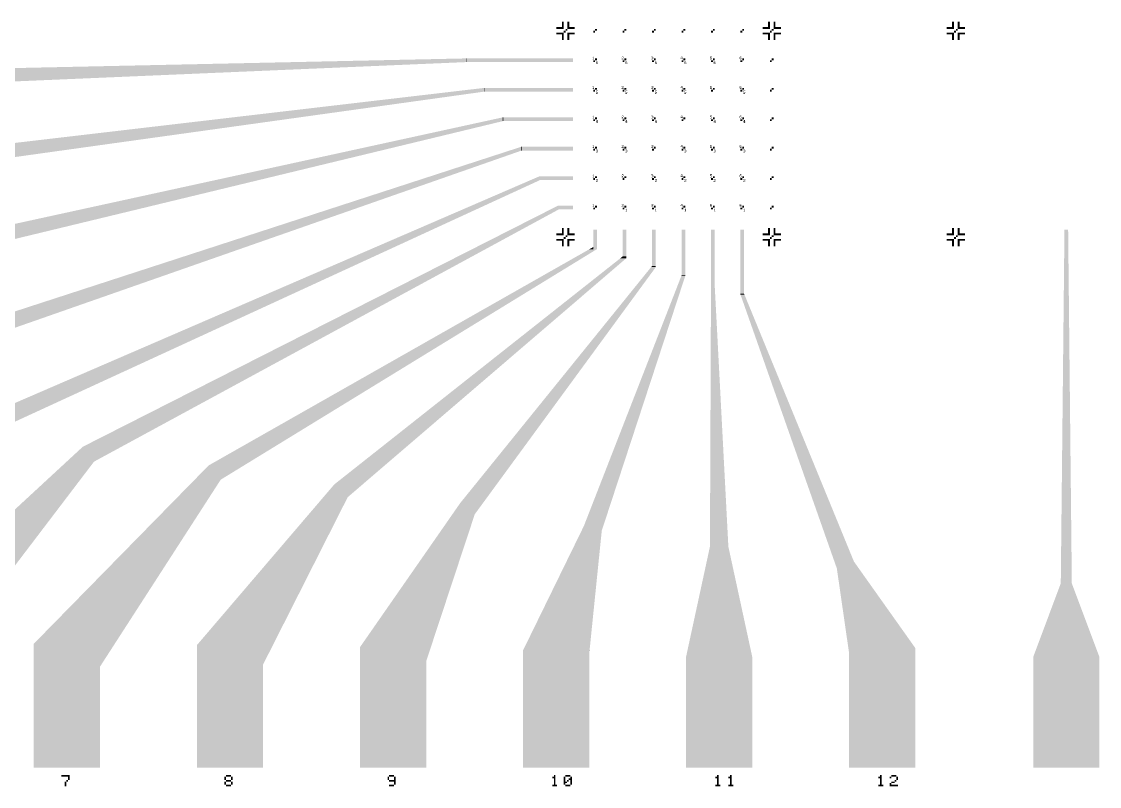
# Model space of a CAD drawing. Extents: x 149 to 8866, y 149 to 4853.
# Drawn here: x 1662 to 4590, y 149 to 2225 of the extents above; entities that cross this region are included whole.
import ezdxf

# ---------------------------------------------------------------- set-up
doc = ezdxf.new("R2010")
doc.units = 0
doc.layers.add('L1D0', color=1, linetype='CONTINUOUS')

msp = doc.modelspace()

# ---------------------------------------------------------------- linework, layer by layer
at = {"layer": 'L1D0'}
for points in [[(3130, 2210), (3130, 2225), (3135, 2210), (3135, 2225)], [(3145, 2210), (3145, 2225), (3150, 2210), (3150, 2225)], [(3690, 2210), (3690, 2225), (3695, 2210), (3695, 2225)], [(3705, 2210), (3705, 2225), (3710, 2210), (3710, 2225)], [(4190, 2210), (4190, 2225), (4195, 2210), (4195, 2225)], [(4205, 2210), (4205, 2225), (4210, 2210), (4210, 2225)], [(3115, 2205), (3115, 2210), (3135, 2205), (3135, 2210)], [(3135, 2195), (3135, 2200), (3140, 2195), (3140, 2200)], [(3140, 2200), (3140, 2205), (3145, 2200), (3145, 2205)], [(3145, 2205), (3145, 2210), (3165, 2205), (3165, 2210)], [(3215, 2195), (3215, 2200), (3220, 2195), (3220, 2200)], [(3220, 2200), (3220, 2205), (3225, 2200), (3225, 2205)], [(3295, 2195), (3295, 2200), (3300, 2195), (3300, 2200)], [(3300, 2200), (3300, 2205), (3305, 2200), (3305, 2205)], [(3375, 2195), (3375, 2200), (3380, 2195), (3380, 2200)], [(3380, 2200), (3380, 2205), (3385, 2200), (3385, 2205)], [(3455, 2195), (3455, 2200), (3460, 2195), (3460, 2200)], [(3460, 2200), (3460, 2205), (3465, 2200), (3465, 2205)], [(3535, 2195), (3535, 2200), (3540, 2195), (3540, 2200)], [(3540, 2200), (3540, 2205), (3545, 2200), (3545, 2205)], [(3615, 2195), (3615, 2200), (3620, 2195), (3620, 2200)], [(3620, 2200), (3620, 2205), (3625, 2200), (3625, 2205)], [(3675, 2205), (3675, 2210), (3695, 2205), (3695, 2210)], [(3695, 2195), (3695, 2200), (3700, 2195), (3700, 2200)], [(3700, 2200), (3700, 2205), (3705, 2200), (3705, 2205)], [(3705, 2205), (3705, 2210), (3725, 2205), (3725, 2210)], [(4175, 2205), (4175, 2210), (4195, 2205), (4195, 2210)], [(4195, 2195), (4195, 2200), (4200, 2195), (4200, 2200)], [(4200, 2200), (4200, 2205), (4205, 2200), (4205, 2205)], [(4205, 2205), (4205, 2210), (4225, 2205), (4225, 2210)], [(3115, 2190), (3115, 2195), (3135, 2190), (3135, 2195)], [(3130, 2175), (3130, 2190), (3135, 2175), (3135, 2190)], [(3145, 2190), (3145, 2195), (3165, 2190), (3165, 2195)], [(3145, 2175), (3145, 2190), (3150, 2175), (3150, 2190)], [(3675, 2190), (3675, 2195), (3695, 2190), (3695, 2195)], [(3690, 2175), (3690, 2190), (3695, 2175), (3695, 2190)], [(3705, 2190), (3705, 2195), (3725, 2190), (3725, 2195)], [(3705, 2175), (3705, 2190), (3710, 2175), (3710, 2190)], [(4175, 2190), (4175, 2195), (4195, 2190), (4195, 2195)], [(4190, 2175), (4190, 2190), (4195, 2175), (4195, 2190)], [(4205, 2190), (4205, 2195), (4225, 2190), (4225, 2195)], [(4205, 2175), (4205, 2190), (4210, 2175), (4210, 2190)], [(1002.636, 2035.091), (1002.636, 2085.061), (2869.96, 2114.994), (2869.96, 2125)], [(2869.96, 2114.994), (2869.96, 2125), (2870.1, 2115), (2870.1, 2125)], [(2870.1, 2115), (2870.1, 2125), (3160, 2115), (3160, 2125)], [(3213.611, 2127.778), (3213.611, 2128.889), (3215.833, 2127.778), (3215.833, 2128.889)], [(3213.611, 2122.222), (3213.611, 2123.333), (3216.944, 2122.222), (3216.944, 2123.333)], [(3214.722, 2128.889), (3214.722, 2130), (3215.833, 2128.889), (3215.833, 2130)], [(3214.722, 2123.333), (3214.722, 2127.778), (3215.833, 2123.333), (3215.833, 2127.778)], [(3215, 2115), (3215, 2120), (3220, 2115), (3220, 2120)], [(3220, 2120), (3220, 2125), (3225, 2120), (3225, 2125)], [(3222.5, 2110.833), (3222.5, 2116.389), (3223.611, 2110.833), (3223.611, 2116.389)], [(3223.611, 2116.389), (3223.611, 2117.5), (3226.944, 2116.389), (3226.944, 2117.5)], [(3223.611, 2113.056), (3223.611, 2114.167), (3226.944, 2113.056), (3226.944, 2114.167)], [(3223.611, 2109.722), (3223.611, 2110.833), (3226.944, 2109.722), (3226.944, 2110.833)], [(3226.944, 2110.833), (3226.944, 2113.056), (3228.056, 2110.833), (3228.056, 2113.056)], [(3292.5, 2127.778), (3292.5, 2128.889), (3293.611, 2127.778), (3293.611, 2128.889)], [(3292.5, 2123.333), (3292.5, 2124.444), (3293.611, 2123.333), (3293.611, 2124.444)], [(3292.5, 2122.222), (3292.5, 2123.333), (3298.056, 2122.222), (3298.056, 2123.333)], [(3293.611, 2128.889), (3293.611, 2130), (3296.944, 2128.889), (3296.944, 2130)], [(3293.611, 2124.444), (3293.611, 2125.556), (3295.833, 2124.444), (3295.833, 2125.556)], [(3295, 2115), (3295, 2120), (3300, 2115), (3300, 2120)], [(3295.833, 2125.556), (3295.833, 2126.667), (3296.944, 2125.556), (3296.944, 2126.667)], [(3296.944, 2126.667), (3296.944, 2128.889), (3298.056, 2126.667), (3298.056, 2128.889)], [(3300, 2120), (3300, 2125), (3305, 2120), (3305, 2125)], [(3302.5, 2110.833), (3302.5, 2116.389), (3303.611, 2110.833), (3303.611, 2116.389)], [(3303.611, 2116.389), (3303.611, 2117.5), (3306.944, 2116.389), (3306.944, 2117.5)], [(3303.611, 2113.056), (3303.611, 2114.167), (3306.944, 2113.056), (3306.944, 2114.167)], [(3303.611, 2109.722), (3303.611, 2110.833), (3306.944, 2109.722), (3306.944, 2110.833)], [(3306.944, 2110.833), (3306.944, 2113.056), (3308.056, 2110.833), (3308.056, 2113.056)], [(3372.5, 2128.889), (3372.5, 2130), (3376.944, 2128.889), (3376.944, 2130)], [(3372.5, 2122.222), (3372.5, 2123.333), (3376.944, 2122.222), (3376.944, 2123.333)], [(3373.611, 2125.556), (3373.611, 2126.667), (3376.944, 2125.556), (3376.944, 2126.667)], [(3375, 2115), (3375, 2120), (3380, 2115), (3380, 2120)], [(3376.944, 2126.667), (3376.944, 2128.889), (3378.056, 2126.667), (3378.056, 2128.889)], [(3376.944, 2123.333), (3376.944, 2125.556), (3378.056, 2123.333), (3378.056, 2125.556)], [(3380, 2120), (3380, 2125), (3385, 2120), (3385, 2125)], [(3382.5, 2110.833), (3382.5, 2116.389), (3383.611, 2110.833), (3383.611, 2116.389)], [(3383.611, 2116.389), (3383.611, 2117.5), (3386.944, 2116.389), (3386.944, 2117.5)], [(3383.611, 2113.056), (3383.611, 2114.167), (3386.944, 2113.056), (3386.944, 2114.167)], [(3383.611, 2109.722), (3383.611, 2110.833), (3386.944, 2109.722), (3386.944, 2110.833)], [(3386.944, 2110.833), (3386.944, 2113.056), (3388.056, 2110.833), (3388.056, 2113.056)], [(3452.5, 2125.556), (3452.5, 2126.667), (3453.611, 2125.556), (3453.611, 2126.667)], [(3452.5, 2124.444), (3452.5, 2125.556), (3458.056, 2124.444), (3458.056, 2125.556)], [(3453.611, 2126.667), (3453.611, 2128.889), (3454.722, 2126.667), (3454.722, 2128.889)], [(3454.722, 2128.889), (3454.722, 2130), (3456.944, 2128.889), (3456.944, 2130)], [(3455, 2115), (3455, 2120), (3460, 2115), (3460, 2120)], [(3455.833, 2125.556), (3455.833, 2128.889), (3456.944, 2125.556), (3456.944, 2128.889)], [(3455.833, 2122.222), (3455.833, 2124.444), (3456.944, 2122.222), (3456.944, 2124.444)], [(3460, 2120), (3460, 2125), (3465, 2120), (3465, 2125)], [(3462.5, 2110.833), (3462.5, 2116.389), (3463.611, 2110.833), (3463.611, 2116.389)], [(3463.611, 2116.389), (3463.611, 2117.5), (3466.944, 2116.389), (3466.944, 2117.5)], [(3463.611, 2113.056), (3463.611, 2114.167), (3466.944, 2113.056), (3466.944, 2114.167)], [(3463.611, 2109.722), (3463.611, 2110.833), (3466.944, 2109.722), (3466.944, 2110.833)], [(3466.944, 2110.833), (3466.944, 2113.056), (3468.056, 2110.833), (3468.056, 2113.056)], [(3532.5, 2128.889), (3532.5, 2130), (3538.056, 2128.889), (3538.056, 2130)], [(3532.5, 2126.667), (3532.5, 2128.889), (3533.611, 2126.667), (3533.611, 2128.889)], [(3532.5, 2125.556), (3532.5, 2126.667), (3536.944, 2125.556), (3536.944, 2126.667)], [(3532.5, 2122.222), (3532.5, 2123.333), (3536.944, 2122.222), (3536.944, 2123.333)], [(3535, 2115), (3535, 2120), (3540, 2115), (3540, 2120)], [(3536.944, 2123.333), (3536.944, 2125.556), (3538.056, 2123.333), (3538.056, 2125.556)], [(3540, 2120), (3540, 2125), (3545, 2120), (3545, 2125)], [(3542.5, 2110.833), (3542.5, 2116.389), (3543.611, 2110.833), (3543.611, 2116.389)], [(3543.611, 2116.389), (3543.611, 2117.5), (3546.944, 2116.389), (3546.944, 2117.5)], [(3543.611, 2113.056), (3543.611, 2114.167), (3546.944, 2113.056), (3546.944, 2114.167)], [(3543.611, 2109.722), (3543.611, 2110.833), (3546.944, 2109.722), (3546.944, 2110.833)], [(3546.944, 2110.833), (3546.944, 2113.056), (3548.056, 2110.833), (3548.056, 2113.056)], [(3612.5, 2123.333), (3612.5, 2128.889), (3613.611, 2123.333), (3613.611, 2128.889)], [(3613.611, 2128.889), (3613.611, 2130), (3616.944, 2128.889), (3616.944, 2130)], [(3613.611, 2125.556), (3613.611, 2126.667), (3616.944, 2125.556), (3616.944, 2126.667)], [(3613.611, 2122.222), (3613.611, 2123.333), (3616.944, 2122.222), (3616.944, 2123.333)], [(3615, 2115), (3615, 2120), (3620, 2115), (3620, 2120)], [(3616.944, 2123.333), (3616.944, 2125.556), (3618.056, 2123.333), (3618.056, 2125.556)], [(3620, 2120), (3620, 2125), (3625, 2120), (3625, 2125)], [(3695, 2115), (3695, 2120), (3700, 2115), (3700, 2120)], [(3700, 2120), (3700, 2125), (3705, 2120), (3705, 2125)], [(3214.722, 2048.889), (3214.722, 2050), (3215.833, 2048.889), (3215.833, 2050)], [(3293.611, 2048.889), (3293.611, 2050), (3296.944, 2048.889), (3296.944, 2050)], [(3372.5, 2048.889), (3372.5, 2050), (3376.944, 2048.889), (3376.944, 2050)], [(3454.722, 2048.889), (3454.722, 2050), (3456.944, 2048.889), (3456.944, 2050)], [(3532.5, 2048.889), (3532.5, 2050), (3538.056, 2048.889), (3538.056, 2050)], [(3613.611, 2048.889), (3613.611, 2050), (3616.944, 2048.889), (3616.944, 2050)], [(1107.363, 1782.452), (1107.363, 1832.698), (2919.711, 2034.912), (2919.711, 2045)], [(2919.711, 2034.912), (2919.711, 2045), (2920.344, 2035), (2920.344, 2045)], [(2920.344, 2035), (2920.344, 2045), (3160, 2035), (3160, 2045)], [(3213.611, 2047.778), (3213.611, 2048.889), (3215.833, 2047.778), (3215.833, 2048.889)], [(3213.611, 2042.222), (3213.611, 2043.333), (3216.944, 2042.222), (3216.944, 2043.333)], [(3214.722, 2043.333), (3214.722, 2047.778), (3215.833, 2043.333), (3215.833, 2047.778)], [(3215, 2035), (3215, 2040), (3220, 2035), (3220, 2040)], [(3220, 2040), (3220, 2045), (3225, 2040), (3225, 2045)], [(3222.5, 2036.389), (3222.5, 2037.5), (3228.056, 2036.389), (3228.056, 2037.5)], [(3222.5, 2034.167), (3222.5, 2036.389), (3223.611, 2034.167), (3223.611, 2036.389)], [(3222.5, 2033.056), (3222.5, 2034.167), (3226.944, 2033.056), (3226.944, 2034.167)], [(3222.5, 2029.722), (3222.5, 2030.833), (3226.944, 2029.722), (3226.944, 2030.833)], [(3226.944, 2030.833), (3226.944, 2033.056), (3228.056, 2030.833), (3228.056, 2033.056)], [(3292.5, 2047.778), (3292.5, 2048.889), (3293.611, 2047.778), (3293.611, 2048.889)], [(3292.5, 2043.333), (3292.5, 2044.444), (3293.611, 2043.333), (3293.611, 2044.444)], [(3292.5, 2042.222), (3292.5, 2043.333), (3298.056, 2042.222), (3298.056, 2043.333)], [(3293.611, 2044.444), (3293.611, 2045.556), (3295.833, 2044.444), (3295.833, 2045.556)], [(3295, 2035), (3295, 2040), (3300, 2035), (3300, 2040)], [(3295.833, 2045.556), (3295.833, 2046.667), (3296.944, 2045.556), (3296.944, 2046.667)], [(3296.944, 2046.667), (3296.944, 2048.889), (3298.056, 2046.667), (3298.056, 2048.889)], [(3300, 2040), (3300, 2045), (3305, 2040), (3305, 2045)], [(3302.5, 2036.389), (3302.5, 2037.5), (3308.056, 2036.389), (3308.056, 2037.5)], [(3302.5, 2034.167), (3302.5, 2036.389), (3303.611, 2034.167), (3303.611, 2036.389)], [(3302.5, 2033.056), (3302.5, 2034.167), (3306.944, 2033.056), (3306.944, 2034.167)], [(3302.5, 2029.722), (3302.5, 2030.833), (3306.944, 2029.722), (3306.944, 2030.833)], [(3306.944, 2030.833), (3306.944, 2033.056), (3308.056, 2030.833), (3308.056, 2033.056)], [(3372.5, 2042.222), (3372.5, 2043.333), (3376.944, 2042.222), (3376.944, 2043.333)], [(3373.611, 2045.556), (3373.611, 2046.667), (3376.944, 2045.556), (3376.944, 2046.667)], [(3375, 2035), (3375, 2040), (3380, 2035), (3380, 2040)], [(3376.944, 2046.667), (3376.944, 2048.889), (3378.056, 2046.667), (3378.056, 2048.889)], [(3376.944, 2043.333), (3376.944, 2045.556), (3378.056, 2043.333), (3378.056, 2045.556)], [(3380, 2040), (3380, 2045), (3385, 2040), (3385, 2045)], [(3382.5, 2036.389), (3382.5, 2037.5), (3388.056, 2036.389), (3388.056, 2037.5)], [(3382.5, 2034.167), (3382.5, 2036.389), (3383.611, 2034.167), (3383.611, 2036.389)], [(3382.5, 2033.056), (3382.5, 2034.167), (3386.944, 2033.056), (3386.944, 2034.167)], [(3382.5, 2029.722), (3382.5, 2030.833), (3386.944, 2029.722), (3386.944, 2030.833)], [(3386.944, 2030.833), (3386.944, 2033.056), (3388.056, 2030.833), (3388.056, 2033.056)], [(3452.5, 2045.556), (3452.5, 2046.667), (3453.611, 2045.556), (3453.611, 2046.667)], [(3452.5, 2044.444), (3452.5, 2045.556), (3458.056, 2044.444), (3458.056, 2045.556)], [(3453.611, 2046.667), (3453.611, 2048.889), (3454.722, 2046.667), (3454.722, 2048.889)], [(3455, 2035), (3455, 2040), (3460, 2035), (3460, 2040)], [(3455.833, 2045.556), (3455.833, 2048.889), (3456.944, 2045.556), (3456.944, 2048.889)], [(3455.833, 2042.222), (3455.833, 2044.444), (3456.944, 2042.222), (3456.944, 2044.444)], [(3460, 2040), (3460, 2045), (3465, 2040), (3465, 2045)], [(3462.5, 2036.389), (3462.5, 2037.5), (3468.056, 2036.389), (3468.056, 2037.5)], [(3462.5, 2034.167), (3462.5, 2036.389), (3463.611, 2034.167), (3463.611, 2036.389)], [(3462.5, 2033.056), (3462.5, 2034.167), (3466.944, 2033.056), (3466.944, 2034.167)], [(3462.5, 2029.722), (3462.5, 2030.833), (3466.944, 2029.722), (3466.944, 2030.833)], [(3466.944, 2030.833), (3466.944, 2033.056), (3468.056, 2030.833), (3468.056, 2033.056)], [(3532.5, 2046.667), (3532.5, 2048.889), (3533.611, 2046.667), (3533.611, 2048.889)], [(3532.5, 2045.556), (3532.5, 2046.667), (3536.944, 2045.556), (3536.944, 2046.667)], [(3532.5, 2042.222), (3532.5, 2043.333), (3536.944, 2042.222), (3536.944, 2043.333)], [(3535, 2035), (3535, 2040), (3540, 2035), (3540, 2040)], [(3536.944, 2043.333), (3536.944, 2045.556), (3538.056, 2043.333), (3538.056, 2045.556)], [(3540, 2040), (3540, 2045), (3545, 2040), (3545, 2045)], [(3612.5, 2043.333), (3612.5, 2048.889), (3613.611, 2043.333), (3613.611, 2048.889)], [(3613.611, 2045.556), (3613.611, 2046.667), (3616.944, 2045.556), (3616.944, 2046.667)], [(3613.611, 2042.222), (3613.611, 2043.333), (3616.944, 2042.222), (3616.944, 2043.333)], [(3615, 2035), (3615, 2040), (3620, 2035), (3620, 2040)], [(3616.944, 2043.333), (3616.944, 2045.556), (3618.056, 2043.333), (3618.056, 2045.556)], [(3620, 2040), (3620, 2045), (3625, 2040), (3625, 2045)], [(3622.5, 2036.389), (3622.5, 2037.5), (3628.056, 2036.389), (3628.056, 2037.5)], [(3622.5, 2034.167), (3622.5, 2036.389), (3623.611, 2034.167), (3623.611, 2036.389)], [(3622.5, 2033.056), (3622.5, 2034.167), (3626.944, 2033.056), (3626.944, 2034.167)], [(3622.5, 2029.722), (3622.5, 2030.833), (3626.944, 2029.722), (3626.944, 2030.833)], [(3626.944, 2030.833), (3626.944, 2033.056), (3628.056, 2030.833), (3628.056, 2033.056)], [(3695, 2035), (3695, 2040), (3700, 2035), (3700, 2040)], [(3700, 2040), (3700, 2045), (3705, 2040), (3705, 2045)], [(1210.376, 1530.121), (1210.376, 1581.184), (2969.462, 1954.727), (2969.462, 1965)], [(2969.462, 1954.727), (2969.462, 1965), (2970.594, 1955), (2970.594, 1965)], [(2970.594, 1955), (2970.594, 1965), (3160, 1955), (3160, 1965)], [(3213.611, 1967.778), (3213.611, 1968.889), (3215.833, 1967.778), (3215.833, 1968.889)], [(3213.611, 1962.222), (3213.611, 1963.333), (3216.944, 1962.222), (3216.944, 1963.333)], [(3214.722, 1968.889), (3214.722, 1970), (3215.833, 1968.889), (3215.833, 1970)], [(3214.722, 1963.333), (3214.722, 1967.778), (3215.833, 1963.333), (3215.833, 1967.778)], [(3220, 1960), (3220, 1965), (3225, 1960), (3225, 1965)], [(3292.5, 1967.778), (3292.5, 1968.889), (3293.611, 1967.778), (3293.611, 1968.889)], [(3292.5, 1963.333), (3292.5, 1964.444), (3293.611, 1963.333), (3293.611, 1964.444)], [(3292.5, 1962.222), (3292.5, 1963.333), (3298.056, 1962.222), (3298.056, 1963.333)], [(3293.611, 1968.889), (3293.611, 1970), (3296.944, 1968.889), (3296.944, 1970)], [(3293.611, 1964.444), (3293.611, 1965.556), (3295.833, 1964.444), (3295.833, 1965.556)], [(3295.833, 1965.556), (3295.833, 1966.667), (3296.944, 1965.556), (3296.944, 1966.667)], [(3296.944, 1966.667), (3296.944, 1968.889), (3298.056, 1966.667), (3298.056, 1968.889)], [(3300, 1960), (3300, 1965), (3305, 1960), (3305, 1965)], [(3372.5, 1968.889), (3372.5, 1970), (3376.944, 1968.889), (3376.944, 1970)], [(3372.5, 1962.222), (3372.5, 1963.333), (3376.944, 1962.222), (3376.944, 1963.333)], [(3373.611, 1965.556), (3373.611, 1966.667), (3376.944, 1965.556), (3376.944, 1966.667)], [(3376.944, 1966.667), (3376.944, 1968.889), (3378.056, 1966.667), (3378.056, 1968.889)], [(3376.944, 1963.333), (3376.944, 1965.556), (3378.056, 1963.333), (3378.056, 1965.556)], [(3380, 1960), (3380, 1965), (3385, 1960), (3385, 1965)], [(3452.5, 1965.556), (3452.5, 1966.667), (3453.611, 1965.556), (3453.611, 1966.667)], [(3452.5, 1964.444), (3452.5, 1965.556), (3458.056, 1964.444), (3458.056, 1965.556)], [(3453.611, 1966.667), (3453.611, 1968.889), (3454.722, 1966.667), (3454.722, 1968.889)], [(3454.722, 1968.889), (3454.722, 1970), (3456.944, 1968.889), (3456.944, 1970)], [(3455.833, 1965.556), (3455.833, 1968.889), (3456.944, 1965.556), (3456.944, 1968.889)], [(3455.833, 1962.222), (3455.833, 1964.444), (3456.944, 1962.222), (3456.944, 1964.444)], [(3460, 1960), (3460, 1965), (3465, 1960), (3465, 1965)], [(3532.5, 1968.889), (3532.5, 1970), (3538.056, 1968.889), (3538.056, 1970)], [(3532.5, 1966.667), (3532.5, 1968.889), (3533.611, 1966.667), (3533.611, 1968.889)], [(3532.5, 1965.556), (3532.5, 1966.667), (3536.944, 1965.556), (3536.944, 1966.667)], [(3532.5, 1962.222), (3532.5, 1963.333), (3536.944, 1962.222), (3536.944, 1963.333)], [(3536.944, 1963.333), (3536.944, 1965.556), (3538.056, 1963.333), (3538.056, 1965.556)], [(3540, 1960), (3540, 1965), (3545, 1960), (3545, 1965)], [(3612.5, 1963.333), (3612.5, 1968.889), (3613.611, 1963.333), (3613.611, 1968.889)], [(3613.611, 1968.889), (3613.611, 1970), (3616.944, 1968.889), (3616.944, 1970)], [(3613.611, 1965.556), (3613.611, 1966.667), (3616.944, 1965.556), (3616.944, 1966.667)], [(3613.611, 1962.222), (3613.611, 1963.333), (3616.944, 1962.222), (3616.944, 1963.333)], [(3616.944, 1963.333), (3616.944, 1965.556), (3618.056, 1963.333), (3618.056, 1965.556)], [(3620, 1960), (3620, 1965), (3625, 1960), (3625, 1965)], [(3700, 1960), (3700, 1965), (3705, 1960), (3705, 1965)], [(3215, 1955), (3215, 1960), (3220, 1955), (3220, 1960)], [(3222.5, 1953.056), (3222.5, 1954.167), (3223.611, 1953.056), (3223.611, 1954.167)], [(3222.5, 1951.944), (3222.5, 1953.056), (3228.056, 1951.944), (3228.056, 1953.056)], [(3223.611, 1954.167), (3223.611, 1956.389), (3224.722, 1954.167), (3224.722, 1956.389)], [(3224.722, 1956.389), (3224.722, 1957.5), (3226.944, 1956.389), (3226.944, 1957.5)], [(3225.833, 1953.056), (3225.833, 1956.389), (3226.944, 1953.056), (3226.944, 1956.389)], [(3225.833, 1949.722), (3225.833, 1951.944), (3226.944, 1949.722), (3226.944, 1951.944)], [(3295, 1955), (3295, 1960), (3300, 1955), (3300, 1960)], [(3302.5, 1953.056), (3302.5, 1954.167), (3303.611, 1953.056), (3303.611, 1954.167)], [(3302.5, 1951.944), (3302.5, 1953.056), (3308.056, 1951.944), (3308.056, 1953.056)], [(3303.611, 1954.167), (3303.611, 1956.389), (3304.722, 1954.167), (3304.722, 1956.389)], [(3304.722, 1956.389), (3304.722, 1957.5), (3306.944, 1956.389), (3306.944, 1957.5)], [(3305.833, 1953.056), (3305.833, 1956.389), (3306.944, 1953.056), (3306.944, 1956.389)], [(3305.833, 1949.722), (3305.833, 1951.944), (3306.944, 1949.722), (3306.944, 1951.944)], [(3375, 1955), (3375, 1960), (3380, 1955), (3380, 1960)], [(3382.5, 1953.056), (3382.5, 1954.167), (3383.611, 1953.056), (3383.611, 1954.167)], [(3382.5, 1951.944), (3382.5, 1953.056), (3388.056, 1951.944), (3388.056, 1953.056)], [(3383.611, 1954.167), (3383.611, 1956.389), (3384.722, 1954.167), (3384.722, 1956.389)], [(3384.722, 1956.389), (3384.722, 1957.5), (3386.944, 1956.389), (3386.944, 1957.5)], [(3385.833, 1953.056), (3385.833, 1956.389), (3386.944, 1953.056), (3386.944, 1956.389)], [(3385.833, 1949.722), (3385.833, 1951.944), (3386.944, 1949.722), (3386.944, 1951.944)], [(3455, 1955), (3455, 1960), (3460, 1955), (3460, 1960)], [(3535, 1955), (3535, 1960), (3540, 1955), (3540, 1960)], [(3542.5, 1953.056), (3542.5, 1954.167), (3543.611, 1953.056), (3543.611, 1954.167)], [(3542.5, 1951.944), (3542.5, 1953.056), (3548.056, 1951.944), (3548.056, 1953.056)], [(3543.611, 1954.167), (3543.611, 1956.389), (3544.722, 1954.167), (3544.722, 1956.389)], [(3544.722, 1956.389), (3544.722, 1957.5), (3546.944, 1956.389), (3546.944, 1957.5)], [(3545.833, 1953.056), (3545.833, 1956.389), (3546.944, 1953.056), (3546.944, 1956.389)], [(3545.833, 1949.722), (3545.833, 1951.944), (3546.944, 1949.722), (3546.944, 1951.944)], [(3615, 1955), (3615, 1960), (3620, 1955), (3620, 1960)], [(3622.5, 1953.056), (3622.5, 1954.167), (3623.611, 1953.056), (3623.611, 1954.167)], [(3622.5, 1951.944), (3622.5, 1953.056), (3628.056, 1951.944), (3628.056, 1953.056)], [(3623.611, 1954.167), (3623.611, 1956.389), (3624.722, 1954.167), (3624.722, 1956.389)], [(3624.722, 1956.389), (3624.722, 1957.5), (3626.944, 1956.389), (3626.944, 1957.5)], [(3625.833, 1953.056), (3625.833, 1956.389), (3626.944, 1953.056), (3626.944, 1956.389)], [(3625.833, 1949.722), (3625.833, 1951.944), (3626.944, 1949.722), (3626.944, 1951.944)], [(3695, 1955), (3695, 1960), (3700, 1955), (3700, 1960)], [(1289.299, 1322.808), (3019.209, 1885), (1441.018, 1322.808), (3019.209, 1874.427)], [(3019.209, 1874.427), (3019.209, 1885), (3020.848, 1875), (3020.848, 1885)], [(3020.848, 1875), (3020.848, 1885), (3160, 1875), (3160, 1885)], [(3213.611, 1887.778), (3213.611, 1888.889), (3215.833, 1887.778), (3215.833, 1888.889)], [(3213.611, 1882.222), (3213.611, 1883.333), (3216.944, 1882.222), (3216.944, 1883.333)], [(3214.722, 1888.889), (3214.722, 1890), (3215.833, 1888.889), (3215.833, 1890)], [(3214.722, 1883.333), (3214.722, 1887.778), (3215.833, 1883.333), (3215.833, 1887.778)], [(3215, 1875), (3215, 1880), (3220, 1875), (3220, 1880)], [(3220, 1880), (3220, 1885), (3225, 1880), (3225, 1885)], [(3222.5, 1876.389), (3222.5, 1877.5), (3226.944, 1876.389), (3226.944, 1877.5)], [(3223.611, 1873.056), (3223.611, 1874.167), (3226.944, 1873.056), (3226.944, 1874.167)], [(3226.944, 1874.167), (3226.944, 1876.389), (3228.056, 1874.167), (3228.056, 1876.389)], [(3292.5, 1887.778), (3292.5, 1888.889), (3293.611, 1887.778), (3293.611, 1888.889)], [(3292.5, 1883.333), (3292.5, 1884.444), (3293.611, 1883.333), (3293.611, 1884.444)], [(3292.5, 1882.222), (3292.5, 1883.333), (3298.056, 1882.222), (3298.056, 1883.333)], [(3293.611, 1888.889), (3293.611, 1890), (3296.944, 1888.889), (3296.944, 1890)], [(3293.611, 1884.444), (3293.611, 1885.556), (3295.833, 1884.444), (3295.833, 1885.556)], [(3295, 1875), (3295, 1880), (3300, 1875), (3300, 1880)], [(3295.833, 1885.556), (3295.833, 1886.667), (3296.944, 1885.556), (3296.944, 1886.667)], [(3296.944, 1886.667), (3296.944, 1888.889), (3298.056, 1886.667), (3298.056, 1888.889)], [(3300, 1880), (3300, 1885), (3305, 1880), (3305, 1885)], [(3302.5, 1876.389), (3302.5, 1877.5), (3306.944, 1876.389), (3306.944, 1877.5)], [(3303.611, 1873.056), (3303.611, 1874.167), (3306.944, 1873.056), (3306.944, 1874.167)], [(3306.944, 1874.167), (3306.944, 1876.389), (3308.056, 1874.167), (3308.056, 1876.389)], [(3372.5, 1888.889), (3372.5, 1890), (3376.944, 1888.889), (3376.944, 1890)], [(3372.5, 1882.222), (3372.5, 1883.333), (3376.944, 1882.222), (3376.944, 1883.333)], [(3373.611, 1885.556), (3373.611, 1886.667), (3376.944, 1885.556), (3376.944, 1886.667)], [(3375, 1875), (3375, 1880), (3380, 1875), (3380, 1880)], [(3376.944, 1886.667), (3376.944, 1888.889), (3378.056, 1886.667), (3378.056, 1888.889)], [(3376.944, 1883.333), (3376.944, 1885.556), (3378.056, 1883.333), (3378.056, 1885.556)], [(3380, 1880), (3380, 1885), (3385, 1880), (3385, 1885)], [(3452.5, 1885.556), (3452.5, 1886.667), (3453.611, 1885.556), (3453.611, 1886.667)], [(3452.5, 1884.444), (3452.5, 1885.556), (3458.056, 1884.444), (3458.056, 1885.556)], [(3453.611, 1886.667), (3453.611, 1888.889), (3454.722, 1886.667), (3454.722, 1888.889)], [(3454.722, 1888.889), (3454.722, 1890), (3456.944, 1888.889), (3456.944, 1890)], [(3455, 1875), (3455, 1880), (3460, 1875), (3460, 1880)], [(3455.833, 1885.556), (3455.833, 1888.889), (3456.944, 1885.556), (3456.944, 1888.889)], [(3455.833, 1882.222), (3455.833, 1884.444), (3456.944, 1882.222), (3456.944, 1884.444)], [(3460, 1880), (3460, 1885), (3465, 1880), (3465, 1885)], [(3462.5, 1876.389), (3462.5, 1877.5), (3466.944, 1876.389), (3466.944, 1877.5)], [(3463.611, 1873.056), (3463.611, 1874.167), (3466.944, 1873.056), (3466.944, 1874.167)], [(3466.944, 1874.167), (3466.944, 1876.389), (3468.056, 1874.167), (3468.056, 1876.389)], [(3532.5, 1888.889), (3532.5, 1890), (3538.056, 1888.889), (3538.056, 1890)], [(3532.5, 1886.667), (3532.5, 1888.889), (3533.611, 1886.667), (3533.611, 1888.889)], [(3532.5, 1885.556), (3532.5, 1886.667), (3536.944, 1885.556), (3536.944, 1886.667)], [(3532.5, 1882.222), (3532.5, 1883.333), (3536.944, 1882.222), (3536.944, 1883.333)], [(3535, 1875), (3535, 1880), (3540, 1875), (3540, 1880)], [(3536.944, 1883.333), (3536.944, 1885.556), (3538.056, 1883.333), (3538.056, 1885.556)], [(3540, 1880), (3540, 1885), (3545, 1880), (3545, 1885)], [(3542.5, 1876.389), (3542.5, 1877.5), (3546.944, 1876.389), (3546.944, 1877.5)], [(3543.611, 1873.056), (3543.611, 1874.167), (3546.944, 1873.056), (3546.944, 1874.167)], [(3546.944, 1874.167), (3546.944, 1876.389), (3548.056, 1874.167), (3548.056, 1876.389)], [(3612.5, 1883.333), (3612.5, 1888.889), (3613.611, 1883.333), (3613.611, 1888.889)], [(3613.611, 1888.889), (3613.611, 1890), (3616.944, 1888.889), (3616.944, 1890)], [(3613.611, 1885.556), (3613.611, 1886.667), (3616.944, 1885.556), (3616.944, 1886.667)], [(3613.611, 1882.222), (3613.611, 1883.333), (3616.944, 1882.222), (3616.944, 1883.333)], [(3615, 1875), (3615, 1880), (3620, 1875), (3620, 1880)], [(3616.944, 1883.333), (3616.944, 1885.556), (3618.056, 1883.333), (3618.056, 1885.556)], [(3620, 1880), (3620, 1885), (3625, 1880), (3625, 1885)], [(3622.5, 1876.389), (3622.5, 1877.5), (3626.944, 1876.389), (3626.944, 1877.5)], [(3623.611, 1873.056), (3623.611, 1874.167), (3626.944, 1873.056), (3626.944, 1874.167)], [(3626.944, 1874.167), (3626.944, 1876.389), (3628.056, 1874.167), (3628.056, 1876.389)], [(3695, 1875), (3695, 1880), (3700, 1875), (3700, 1880)], [(3700, 1880), (3700, 1885), (3705, 1880), (3705, 1885)], [(3222.5, 1869.722), (3222.5, 1870.833), (3226.944, 1869.722), (3226.944, 1870.833)], [(3226.944, 1870.833), (3226.944, 1873.056), (3228.056, 1870.833), (3228.056, 1873.056)], [(3302.5, 1869.722), (3302.5, 1870.833), (3306.944, 1869.722), (3306.944, 1870.833)], [(3306.944, 1870.833), (3306.944, 1873.056), (3308.056, 1870.833), (3308.056, 1873.056)], [(3462.5, 1869.722), (3462.5, 1870.833), (3466.944, 1869.722), (3466.944, 1870.833)], [(3466.944, 1870.833), (3466.944, 1873.056), (3468.056, 1870.833), (3468.056, 1873.056)], [(3542.5, 1869.722), (3542.5, 1870.833), (3546.944, 1869.722), (3546.944, 1870.833)], [(3546.944, 1870.833), (3546.944, 1873.056), (3548.056, 1870.833), (3548.056, 1873.056)], [(3622.5, 1869.722), (3622.5, 1870.833), (3626.944, 1869.722), (3626.944, 1870.833)], [(3626.944, 1870.833), (3626.944, 1873.056), (3628.056, 1870.833), (3628.056, 1873.056)], [(1486.825, 1121.54), (3045.818, 1795), (1606.67, 1121.54), (3071.094, 1795)], [(3045.818, 1795), (3068.967, 1805), (3160, 1795), (3160, 1805)], [(3213.611, 1807.778), (3213.611, 1808.889), (3215.833, 1807.778), (3215.833, 1808.889)], [(3213.611, 1802.222), (3213.611, 1803.333), (3216.944, 1802.222), (3216.944, 1803.333)], [(3214.722, 1808.889), (3214.722, 1810), (3215.833, 1808.889), (3215.833, 1810)], [(3214.722, 1803.333), (3214.722, 1807.778), (3215.833, 1803.333), (3215.833, 1807.778)], [(3215, 1795), (3215, 1800), (3220, 1795), (3220, 1800)], [(3220, 1800), (3220, 1805), (3225, 1800), (3225, 1805)], [(3222.5, 1795.278), (3222.5, 1796.389), (3223.611, 1795.278), (3223.611, 1796.389)], [(3222.5, 1790.833), (3222.5, 1791.944), (3223.611, 1790.833), (3223.611, 1791.944)], [(3222.5, 1789.722), (3222.5, 1790.833), (3228.056, 1789.722), (3228.056, 1790.833)], [(3223.611, 1796.389), (3223.611, 1797.5), (3226.944, 1796.389), (3226.944, 1797.5)], [(3223.611, 1791.944), (3223.611, 1793.056), (3225.833, 1791.944), (3225.833, 1793.056)], [(3225.833, 1793.056), (3225.833, 1794.167), (3226.944, 1793.056), (3226.944, 1794.167)], [(3226.944, 1794.167), (3226.944, 1796.389), (3228.056, 1794.167), (3228.056, 1796.389)], [(3292.5, 1807.778), (3292.5, 1808.889), (3293.611, 1807.778), (3293.611, 1808.889)], [(3292.5, 1803.333), (3292.5, 1804.444), (3293.611, 1803.333), (3293.611, 1804.444)], [(3292.5, 1802.222), (3292.5, 1803.333), (3298.056, 1802.222), (3298.056, 1803.333)], [(3293.611, 1808.889), (3293.611, 1810), (3296.944, 1808.889), (3296.944, 1810)], [(3293.611, 1804.444), (3293.611, 1805.556), (3295.833, 1804.444), (3295.833, 1805.556)], [(3295, 1795), (3295, 1800), (3300, 1795), (3300, 1800)], [(3295.833, 1805.556), (3295.833, 1806.667), (3296.944, 1805.556), (3296.944, 1806.667)], [(3296.944, 1806.667), (3296.944, 1808.889), (3298.056, 1806.667), (3298.056, 1808.889)], [(3300, 1800), (3300, 1805), (3305, 1800), (3305, 1805)], [(3372.5, 1808.889), (3372.5, 1810), (3376.944, 1808.889), (3376.944, 1810)], [(3372.5, 1802.222), (3372.5, 1803.333), (3376.944, 1802.222), (3376.944, 1803.333)], [(3373.611, 1805.556), (3373.611, 1806.667), (3376.944, 1805.556), (3376.944, 1806.667)], [(3375, 1795), (3375, 1800), (3380, 1795), (3380, 1800)], [(3376.944, 1806.667), (3376.944, 1808.889), (3378.056, 1806.667), (3378.056, 1808.889)], [(3376.944, 1803.333), (3376.944, 1805.556), (3378.056, 1803.333), (3378.056, 1805.556)], [(3380, 1800), (3380, 1805), (3385, 1800), (3385, 1805)], [(3382.5, 1795.278), (3382.5, 1796.389), (3383.611, 1795.278), (3383.611, 1796.389)], [(3382.5, 1790.833), (3382.5, 1791.944), (3383.611, 1790.833), (3383.611, 1791.944)], [(3382.5, 1789.722), (3382.5, 1790.833), (3388.056, 1789.722), (3388.056, 1790.833)], [(3383.611, 1796.389), (3383.611, 1797.5), (3386.944, 1796.389), (3386.944, 1797.5)], [(3383.611, 1791.944), (3383.611, 1793.056), (3385.833, 1791.944), (3385.833, 1793.056)], [(3385.833, 1793.056), (3385.833, 1794.167), (3386.944, 1793.056), (3386.944, 1794.167)], [(3386.944, 1794.167), (3386.944, 1796.389), (3388.056, 1794.167), (3388.056, 1796.389)], [(3452.5, 1805.556), (3452.5, 1806.667), (3453.611, 1805.556), (3453.611, 1806.667)], [(3452.5, 1804.444), (3452.5, 1805.556), (3458.056, 1804.444), (3458.056, 1805.556)], [(3453.611, 1806.667), (3453.611, 1808.889), (3454.722, 1806.667), (3454.722, 1808.889)], [(3454.722, 1808.889), (3454.722, 1810), (3456.944, 1808.889), (3456.944, 1810)], [(3455, 1795), (3455, 1800), (3460, 1795), (3460, 1800)], [(3455.833, 1805.556), (3455.833, 1808.889), (3456.944, 1805.556), (3456.944, 1808.889)], [(3455.833, 1802.222), (3455.833, 1804.444), (3456.944, 1802.222), (3456.944, 1804.444)], [(3460, 1800), (3460, 1805), (3465, 1800), (3465, 1805)], [(3462.5, 1795.278), (3462.5, 1796.389), (3463.611, 1795.278), (3463.611, 1796.389)], [(3462.5, 1790.833), (3462.5, 1791.944), (3463.611, 1790.833), (3463.611, 1791.944)], [(3462.5, 1789.722), (3462.5, 1790.833), (3468.056, 1789.722), (3468.056, 1790.833)], [(3463.611, 1796.389), (3463.611, 1797.5), (3466.944, 1796.389), (3466.944, 1797.5)], [(3463.611, 1791.944), (3463.611, 1793.056), (3465.833, 1791.944), (3465.833, 1793.056)], [(3465.833, 1793.056), (3465.833, 1794.167), (3466.944, 1793.056), (3466.944, 1794.167)], [(3466.944, 1794.167), (3466.944, 1796.389), (3468.056, 1794.167), (3468.056, 1796.389)], [(3532.5, 1808.889), (3532.5, 1810), (3538.056, 1808.889), (3538.056, 1810)], [(3532.5, 1806.667), (3532.5, 1808.889), (3533.611, 1806.667), (3533.611, 1808.889)], [(3532.5, 1805.556), (3532.5, 1806.667), (3536.944, 1805.556), (3536.944, 1806.667)], [(3532.5, 1802.222), (3532.5, 1803.333), (3536.944, 1802.222), (3536.944, 1803.333)], [(3535, 1795), (3535, 1800), (3540, 1795), (3540, 1800)], [(3536.944, 1803.333), (3536.944, 1805.556), (3538.056, 1803.333), (3538.056, 1805.556)], [(3540, 1800), (3540, 1805), (3545, 1800), (3545, 1805)], [(3542.5, 1795.278), (3542.5, 1796.389), (3543.611, 1795.278), (3543.611, 1796.389)], [(3542.5, 1790.833), (3542.5, 1791.944), (3543.611, 1790.833), (3543.611, 1791.944)], [(3542.5, 1789.722), (3542.5, 1790.833), (3548.056, 1789.722), (3548.056, 1790.833)], [(3543.611, 1796.389), (3543.611, 1797.5), (3546.944, 1796.389), (3546.944, 1797.5)], [(3543.611, 1791.944), (3543.611, 1793.056), (3545.833, 1791.944), (3545.833, 1793.056)], [(3545.833, 1793.056), (3545.833, 1794.167), (3546.944, 1793.056), (3546.944, 1794.167)], [(3546.944, 1794.167), (3546.944, 1796.389), (3548.056, 1794.167), (3548.056, 1796.389)], [(3612.5, 1803.333), (3612.5, 1808.889), (3613.611, 1803.333), (3613.611, 1808.889)], [(3613.611, 1808.889), (3613.611, 1810), (3616.944, 1808.889), (3616.944, 1810)], [(3613.611, 1805.556), (3613.611, 1806.667), (3616.944, 1805.556), (3616.944, 1806.667)], [(3613.611, 1802.222), (3613.611, 1803.333), (3616.944, 1802.222), (3616.944, 1803.333)], [(3615, 1795), (3615, 1800), (3620, 1795), (3620, 1800)], [(3616.944, 1803.333), (3616.944, 1805.556), (3618.056, 1803.333), (3618.056, 1805.556)], [(3620, 1800), (3620, 1805), (3625, 1800), (3625, 1805)], [(3622.5, 1795.278), (3622.5, 1796.389), (3623.611, 1795.278), (3623.611, 1796.389)], [(3622.5, 1790.833), (3622.5, 1791.944), (3623.611, 1790.833), (3623.611, 1791.944)], [(3622.5, 1789.722), (3622.5, 1790.833), (3628.056, 1789.722), (3628.056, 1790.833)], [(3623.611, 1796.389), (3623.611, 1797.5), (3626.944, 1796.389), (3626.944, 1797.5)], [(3623.611, 1791.944), (3623.611, 1793.056), (3625.833, 1791.944), (3625.833, 1793.056)], [(3625.833, 1793.056), (3625.833, 1794.167), (3626.944, 1793.056), (3626.944, 1794.167)], [(3626.944, 1794.167), (3626.944, 1796.389), (3628.056, 1794.167), (3628.056, 1796.389)], [(3695, 1795), (3695, 1800), (3700, 1795), (3700, 1800)], [(3700, 1800), (3700, 1805), (3705, 1800), (3705, 1805)], [(3213.611, 1727.778), (3213.611, 1728.889), (3215.833, 1727.778), (3215.833, 1728.889)], [(3214.722, 1728.889), (3214.722, 1730), (3215.833, 1728.889), (3215.833, 1730)], [(3214.722, 1723.333), (3214.722, 1727.778), (3215.833, 1723.333), (3215.833, 1727.778)], [(3292.5, 1727.778), (3292.5, 1728.889), (3293.611, 1727.778), (3293.611, 1728.889)], [(3293.611, 1728.889), (3293.611, 1730), (3296.944, 1728.889), (3296.944, 1730)], [(3296.944, 1726.667), (3296.944, 1728.889), (3298.056, 1726.667), (3298.056, 1728.889)], [(3372.5, 1728.889), (3372.5, 1730), (3376.944, 1728.889), (3376.944, 1730)], [(3376.944, 1726.667), (3376.944, 1728.889), (3378.056, 1726.667), (3378.056, 1728.889)], [(3453.611, 1726.667), (3453.611, 1728.889), (3454.722, 1726.667), (3454.722, 1728.889)], [(3454.722, 1728.889), (3454.722, 1730), (3456.944, 1728.889), (3456.944, 1730)], [(3455.833, 1725.556), (3455.833, 1728.889), (3456.944, 1725.556), (3456.944, 1728.889)], [(3532.5, 1728.889), (3532.5, 1730), (3538.056, 1728.889), (3538.056, 1730)], [(3532.5, 1726.667), (3532.5, 1728.889), (3533.611, 1726.667), (3533.611, 1728.889)], [(3612.5, 1723.333), (3612.5, 1728.889), (3613.611, 1723.333), (3613.611, 1728.889)], [(3613.611, 1728.889), (3613.611, 1730), (3616.944, 1728.889), (3616.944, 1730)], [(1828.753, 1070.876), (3099.084, 1715), (1933.771, 1070.876), (3121.268, 1715)], [(3099.084, 1715), (3118.806, 1725), (3160, 1715), (3160, 1725)], [(3213.611, 1722.222), (3213.611, 1723.333), (3216.944, 1722.222), (3216.944, 1723.333)], [(3215, 1715), (3215, 1720), (3220, 1715), (3220, 1720)], [(3220, 1720), (3220, 1725), (3225, 1720), (3225, 1725)], [(3292.5, 1723.333), (3292.5, 1724.444), (3293.611, 1723.333), (3293.611, 1724.444)], [(3292.5, 1722.222), (3292.5, 1723.333), (3298.056, 1722.222), (3298.056, 1723.333)], [(3293.611, 1724.444), (3293.611, 1725.556), (3295.833, 1724.444), (3295.833, 1725.556)], [(3295, 1715), (3295, 1720), (3300, 1715), (3300, 1720)], [(3295.833, 1725.556), (3295.833, 1726.667), (3296.944, 1725.556), (3296.944, 1726.667)], [(3300, 1720), (3300, 1725), (3305, 1720), (3305, 1725)], [(3303.611, 1715.278), (3303.611, 1716.389), (3305.833, 1715.278), (3305.833, 1716.389)], [(3303.611, 1709.722), (3303.611, 1710.833), (3306.944, 1709.722), (3306.944, 1710.833)], [(3304.722, 1716.389), (3304.722, 1717.5), (3305.833, 1716.389), (3305.833, 1717.5)], [(3304.722, 1710.833), (3304.722, 1715.278), (3305.833, 1710.833), (3305.833, 1715.278)], [(3372.5, 1722.222), (3372.5, 1723.333), (3376.944, 1722.222), (3376.944, 1723.333)], [(3373.611, 1725.556), (3373.611, 1726.667), (3376.944, 1725.556), (3376.944, 1726.667)], [(3375, 1715), (3375, 1720), (3380, 1715), (3380, 1720)], [(3376.944, 1723.333), (3376.944, 1725.556), (3378.056, 1723.333), (3378.056, 1725.556)], [(3380, 1720), (3380, 1725), (3385, 1720), (3385, 1725)], [(3383.611, 1715.278), (3383.611, 1716.389), (3385.833, 1715.278), (3385.833, 1716.389)], [(3383.611, 1709.722), (3383.611, 1710.833), (3386.944, 1709.722), (3386.944, 1710.833)], [(3384.722, 1716.389), (3384.722, 1717.5), (3385.833, 1716.389), (3385.833, 1717.5)], [(3384.722, 1710.833), (3384.722, 1715.278), (3385.833, 1710.833), (3385.833, 1715.278)], [(3452.5, 1725.556), (3452.5, 1726.667), (3453.611, 1725.556), (3453.611, 1726.667)], [(3452.5, 1724.444), (3452.5, 1725.556), (3458.056, 1724.444), (3458.056, 1725.556)], [(3455, 1715), (3455, 1720), (3460, 1715), (3460, 1720)], [(3455.833, 1722.222), (3455.833, 1724.444), (3456.944, 1722.222), (3456.944, 1724.444)], [(3460, 1720), (3460, 1725), (3465, 1720), (3465, 1725)], [(3463.611, 1715.278), (3463.611, 1716.389), (3465.833, 1715.278), (3465.833, 1716.389)], [(3463.611, 1709.722), (3463.611, 1710.833), (3466.944, 1709.722), (3466.944, 1710.833)], [(3464.722, 1716.389), (3464.722, 1717.5), (3465.833, 1716.389), (3465.833, 1717.5)], [(3464.722, 1710.833), (3464.722, 1715.278), (3465.833, 1710.833), (3465.833, 1715.278)], [(3532.5, 1725.556), (3532.5, 1726.667), (3536.944, 1725.556), (3536.944, 1726.667)], [(3532.5, 1722.222), (3532.5, 1723.333), (3536.944, 1722.222), (3536.944, 1723.333)], [(3535, 1715), (3535, 1720), (3540, 1715), (3540, 1720)], [(3536.944, 1723.333), (3536.944, 1725.556), (3538.056, 1723.333), (3538.056, 1725.556)], [(3540, 1720), (3540, 1725), (3545, 1720), (3545, 1725)], [(3543.611, 1715.278), (3543.611, 1716.389), (3545.833, 1715.278), (3545.833, 1716.389)], [(3543.611, 1709.722), (3543.611, 1710.833), (3546.944, 1709.722), (3546.944, 1710.833)], [(3544.722, 1716.389), (3544.722, 1717.5), (3545.833, 1716.389), (3545.833, 1717.5)], [(3544.722, 1710.833), (3544.722, 1715.278), (3545.833, 1710.833), (3545.833, 1715.278)], [(3613.611, 1725.556), (3613.611, 1726.667), (3616.944, 1725.556), (3616.944, 1726.667)], [(3613.611, 1722.222), (3613.611, 1723.333), (3616.944, 1722.222), (3616.944, 1723.333)], [(3615, 1715), (3615, 1720), (3620, 1715), (3620, 1720)], [(3616.944, 1723.333), (3616.944, 1725.556), (3618.056, 1723.333), (3618.056, 1725.556)], [(3620, 1720), (3620, 1725), (3625, 1720), (3625, 1725)], [(3623.611, 1715.278), (3623.611, 1716.389), (3625.833, 1715.278), (3625.833, 1716.389)], [(3623.611, 1709.722), (3623.611, 1710.833), (3626.944, 1709.722), (3626.944, 1710.833)], [(3624.722, 1716.389), (3624.722, 1717.5), (3625.833, 1716.389), (3625.833, 1717.5)], [(3624.722, 1710.833), (3624.722, 1715.278), (3625.833, 1710.833), (3625.833, 1715.278)], [(3695, 1715), (3695, 1720), (3700, 1715), (3700, 1720)], [(3700, 1720), (3700, 1725), (3705, 1720), (3705, 1725)], [(3115, 1645), (3115, 1650), (3135, 1645), (3135, 1650)], [(3130, 1650), (3130, 1665), (3135, 1650), (3135, 1665)], [(3135, 1635), (3135, 1640), (3140, 1635), (3140, 1640)], [(3140, 1640), (3140, 1645), (3145, 1640), (3145, 1645)], [(3145, 1650), (3145, 1665), (3150, 1650), (3150, 1665)], [(3145, 1645), (3145, 1650), (3165, 1645), (3165, 1650)], [(3215, 1607.2), (3215, 1660), (3225, 1607.2), (3225, 1660)], [(3295, 1587.421), (3295, 1660), (3305, 1587.421), (3305, 1660)], [(3375, 1561.768), (3375, 1660), (3385, 1561.768), (3385, 1660)], [(3455, 1535.935), (3455, 1660), (3465, 1535.935), (3465, 1660)], [(3535, 1510.093), (3535, 1660), (3545, 1510.093), (3545, 1660)], [(3615, 1485.982), (3615, 1660), (3625, 1485.982), (3625, 1660)], [(3675, 1645), (3675, 1650), (3695, 1645), (3695, 1650)], [(3690, 1650), (3690, 1665), (3695, 1650), (3695, 1665)], [(3695, 1635), (3695, 1640), (3700, 1635), (3700, 1640)], [(3700, 1640), (3700, 1645), (3705, 1640), (3705, 1645)], [(3705, 1650), (3705, 1665), (3710, 1650), (3710, 1665)], [(3705, 1645), (3705, 1650), (3725, 1645), (3725, 1650)], [(4175, 1645), (4175, 1650), (4195, 1645), (4195, 1650)], [(4190, 1650), (4190, 1665), (4195, 1650), (4195, 1665)], [(4195, 1635), (4195, 1640), (4200, 1635), (4200, 1640)], [(4200, 1640), (4200, 1645), (4205, 1640), (4205, 1645)], [(4205, 1650), (4205, 1665), (4210, 1650), (4210, 1665)], [(4205, 1645), (4205, 1650), (4225, 1645), (4225, 1650)], [(4485, 700), (4495, 1660), (4515, 700), (4505, 1660)], [(3115, 1630), (3115, 1635), (3135, 1630), (3135, 1635)], [(3130, 1615), (3130, 1630), (3135, 1615), (3135, 1630)], [(3145, 1630), (3145, 1635), (3165, 1630), (3165, 1635)], [(3145, 1615), (3145, 1630), (3150, 1615), (3150, 1630)], [(3204.937, 1607.2), (3215, 1612.911), (3215, 1607.2)], [(3675, 1630), (3675, 1635), (3695, 1630), (3695, 1635)], [(3690, 1615), (3690, 1630), (3695, 1615), (3695, 1630)], [(3705, 1630), (3705, 1635), (3725, 1630), (3725, 1635)], [(3705, 1615), (3705, 1630), (3710, 1615), (3710, 1630)], [(4175, 1630), (4175, 1635), (4195, 1630), (4195, 1635)], [(4190, 1615), (4190, 1630), (4195, 1615), (4195, 1630)], [(4205, 1630), (4205, 1635), (4225, 1630), (4225, 1635)], [(4205, 1615), (4205, 1630), (4210, 1615), (4210, 1630)], [(2170.721, 1020.232), (3204.937, 1607.2), (2266.609, 1020.232), (3225, 1607.2)], [(2511.867, 968.657), (3289.027, 1582.702), (2588.737, 968.657), (3305, 1582.702)], [(3289.027, 1582.702), (3295, 1587.421), (3305, 1582.702), (3305, 1587.421)], [(2853.626, 917.731), (3372.246, 1558.366), (2915.413, 917.731), (3385, 1558.366)], [(3372.246, 1558.366), (3375, 1561.768), (3385, 1558.366), (3385, 1561.768)], [(3189.718, 855.786), (3454.326, 1534.207), (3242.484, 855.786), (3465, 1534.207)], [(3454.326, 1534.207), (3455, 1535.935), (3465, 1534.207), (3465, 1535.935)], [(3532.153, 800.046), (3535, 1509.516), (3582.165, 800.046), (3545.03, 1509.516)], [(3535, 1509.516), (3535, 1510.093), (3545.03, 1509.516), (3545, 1510.093)], [(3615, 1484.15), (3615, 1485.982), (3625.752, 1484.15), (3625, 1485.982)], [(3870.225, 759.31), (3615, 1484.15), (3923.194, 759.31), (3625.752, 1484.15)], [(1785.02, 1030.48), (1828.753, 1070.876), (1859.298, 1030.48), (1933.771, 1070.876)], [(1432.857, 470.21), (1432.857, 705.187), (1859.298, 1030.48), (1785.02, 1030.48)], [(2132.723, 981.506), (2170.721, 1020.232), (2203.378, 981.506), (2266.609, 1020.232)], [(1875.714, 474.305), (1875.714, 719.572), (2203.378, 981.506), (2132.723, 981.506)], [(2482.2, 933.974), (2511.867, 968.657), (2548.28, 933.974), (2588.737, 968.657)], [(2318.571, 479.953), (2318.571, 742.682), (2548.28, 933.974), (2482.2, 933.974)], [(2832.759, 887.746), (2853.626, 917.731), (2893.434, 887.746), (2915.413, 917.731)], [(2761.429, 785.248), (2832.759, 887.746), (2859.545, 785.248), (2893.434, 887.746)], [(3183.506, 843.089), (3189.718, 855.786), (3238.319, 843.089), (3242.484, 855.786)], [(3024.286, 517.647), (3183.506, 843.089), (3205.143, 517.647), (3238.319, 843.089)], [(3467.143, 500), (3532.111, 799.852), (3647.143, 500), (3582.175, 799.852)], [(3532.111, 799.852), (3532.153, 800.046), (3582.175, 799.852), (3582.165, 800.046)], [(2581.429, 200), (2581.429, 526.596), (2761.429, 200), (2761.429, 785.248)], [(2761.429, 488.489), (2761.429, 785.248), (2859.545, 785.248)], [(2138.571, 200), (2138.571, 532.252), (2318.571, 200), (2318.571, 742.682)], [(3876.798, 740.644), (3870.225, 759.31), (3936.446, 740.644), (3923.194, 759.31)], [(3908.08, 524.358), (3876.798, 740.644), (4090, 524.358), (3936.446, 740.644)], [(1695.714, 200), (1695.714, 536.123), (1875.714, 200), (1875.714, 719.572)], [(4410, 500), (4485, 700), (4590, 500), (4515, 700)], [(3024.286, 200), (3024.286, 517.647), (3204.286, 200), (3204.286, 517.647)], [(3204.286, 509.243), (3204.286, 517.647), (3205.143, 517.647)], [(3467.143, 200), (3467.143, 500), (3647.143, 200), (3647.143, 500)], [(3910, 511.082), (3908.08, 524.358), (4090, 511.082), (4090, 524.358)], [(3910, 200), (3910, 511.082), (4090, 200), (4090, 511.082)], [(4410, 200), (4410, 500), (4590, 200), (4590, 500)], [(1770.714, 175.556), (1770.714, 180), (1792.937, 175.556), (1792.937, 180)], [(2218.016, 175.556), (2218.016, 180), (2231.349, 175.556), (2231.349, 180)], [(2660.873, 175.556), (2660.873, 180), (2674.206, 175.556), (2674.206, 180)], [(3108.175, 175.556), (3108.175, 180), (3112.619, 175.556), (3112.619, 180)], [(3139.286, 175.556), (3139.286, 180), (3152.619, 175.556), (3152.619, 180)], [(3551.032, 175.556), (3551.032, 180), (3555.476, 175.556), (3555.476, 180)], [(3586.587, 175.556), (3586.587, 180), (3591.032, 175.556), (3591.032, 180)], [(3993.889, 175.556), (3993.889, 180), (3998.333, 175.556), (3998.333, 180)], [(4025, 175.556), (4025, 180), (4038.333, 175.556), (4038.333, 180)], [(1779.603, 148.889), (1779.603, 162.222), (1784.048, 148.889), (1784.048, 162.222)], [(1784.048, 162.222), (1784.048, 166.667), (1788.492, 162.222), (1788.492, 166.667)], [(1788.492, 166.667), (1788.492, 175.556), (1792.937, 166.667), (1792.937, 175.556)], [(2213.571, 166.667), (2213.571, 175.556), (2218.016, 166.667), (2218.016, 175.556)], [(2213.571, 153.333), (2213.571, 162.222), (2218.016, 153.333), (2218.016, 162.222)], [(2218.016, 162.222), (2218.016, 166.667), (2231.349, 162.222), (2231.349, 166.667)], [(2218.016, 148.889), (2218.016, 153.333), (2231.349, 148.889), (2231.349, 153.333)], [(2231.349, 166.667), (2231.349, 175.556), (2235.794, 166.667), (2235.794, 175.556)], [(2231.349, 153.333), (2231.349, 162.222), (2235.794, 153.333), (2235.794, 162.222)], [(2656.429, 166.667), (2656.429, 175.556), (2660.873, 166.667), (2660.873, 175.556)], [(2660.873, 162.222), (2660.873, 166.667), (2674.206, 162.222), (2674.206, 166.667)], [(2660.873, 148.889), (2660.873, 153.333), (2674.206, 148.889), (2674.206, 153.333)], [(2674.206, 153.333), (2674.206, 175.556), (2678.651, 153.333), (2678.651, 175.556)], [(3103.73, 171.111), (3103.73, 175.556), (3112.619, 171.111), (3112.619, 175.556)], [(3103.73, 148.889), (3103.73, 153.333), (3117.063, 148.889), (3117.063, 153.333)], [(3108.175, 153.333), (3108.175, 171.111), (3112.619, 153.333), (3112.619, 171.111)], [(3134.841, 153.333), (3134.841, 175.556), (3139.286, 153.333), (3139.286, 175.556)], [(3139.286, 157.778), (3139.286, 162.222), (3143.73, 157.778), (3143.73, 162.222)], [(3139.286, 148.889), (3139.286, 153.333), (3152.619, 148.889), (3152.619, 153.333)], [(3143.73, 162.222), (3143.73, 166.667), (3148.175, 162.222), (3148.175, 166.667)], [(3148.175, 166.667), (3148.175, 171.111), (3152.619, 166.667), (3152.619, 171.111)], [(3152.619, 153.333), (3152.619, 175.556), (3157.063, 153.333), (3157.063, 175.556)], [(3546.587, 171.111), (3546.587, 175.556), (3555.476, 171.111), (3555.476, 175.556)], [(3546.587, 148.889), (3546.587, 153.333), (3559.921, 148.889), (3559.921, 153.333)], [(3551.032, 153.333), (3551.032, 171.111), (3555.476, 153.333), (3555.476, 171.111)], [(3582.143, 171.111), (3582.143, 175.556), (3591.032, 171.111), (3591.032, 175.556)], [(3582.143, 148.889), (3582.143, 153.333), (3595.476, 148.889), (3595.476, 153.333)], [(3586.587, 153.333), (3586.587, 171.111), (3591.032, 153.333), (3591.032, 171.111)], [(3989.444, 171.111), (3989.444, 175.556), (3998.333, 171.111), (3998.333, 175.556)], [(3989.444, 148.889), (3989.444, 153.333), (4002.778, 148.889), (4002.778, 153.333)], [(3993.889, 153.333), (3993.889, 171.111), (3998.333, 153.333), (3998.333, 171.111)], [(4020.556, 171.111), (4020.556, 175.556), (4025, 171.111), (4025, 175.556)], [(4020.556, 153.333), (4020.556, 157.778), (4025, 153.333), (4025, 157.778)], [(4020.556, 148.889), (4020.556, 153.333), (4042.778, 148.889), (4042.778, 153.333)], [(4025, 157.778), (4025, 162.222), (4033.889, 157.778), (4033.889, 162.222)], [(4033.889, 162.222), (4033.889, 166.667), (4038.333, 162.222), (4038.333, 166.667)], [(4038.333, 166.667), (4038.333, 175.556), (4042.778, 166.667), (4042.778, 175.556)]]:
    msp.add_solid(points, dxfattribs=at)

doc.saveas('drawing.dxf')
